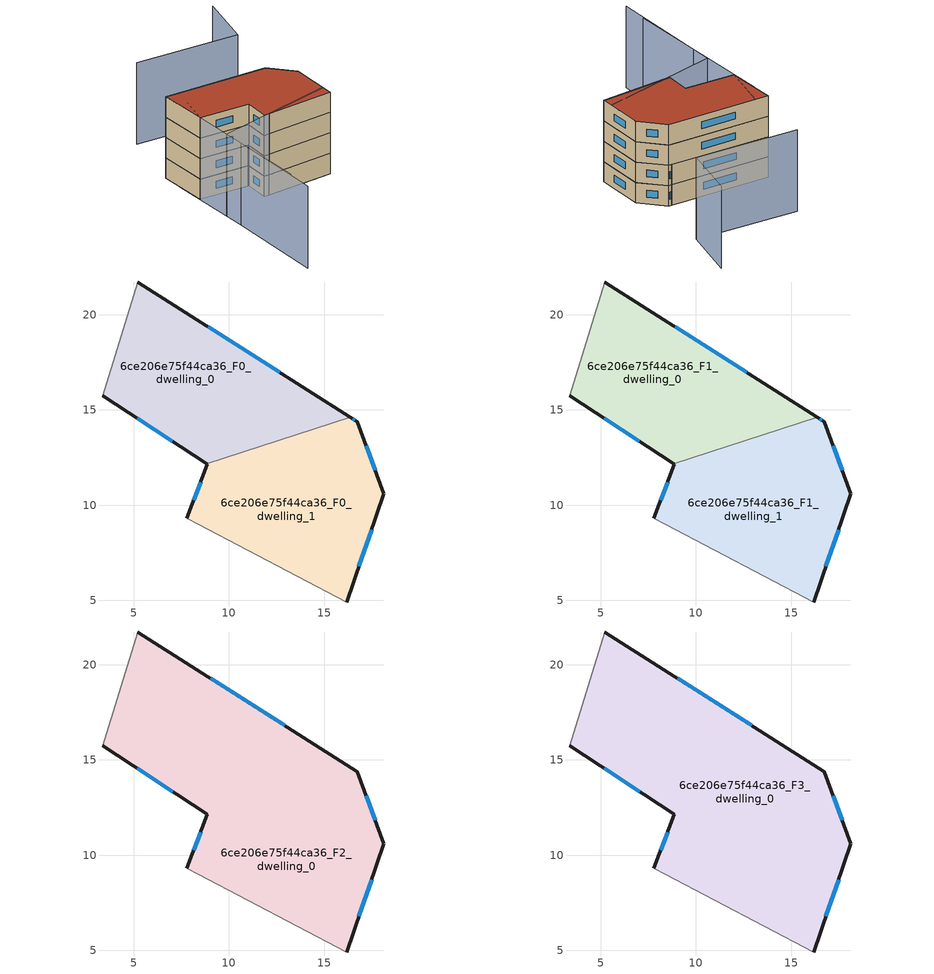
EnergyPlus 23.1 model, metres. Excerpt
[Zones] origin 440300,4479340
6ce206e75f44ca36_F0_dwelling_0
 floor ground (EU_floor_Construction): 16.36,14.62 5.22,21.71 3.37,15.75 8.83,12.17 z0
 wall outside (EU_wall_Construction): 5.22,21.71 16.36,14.62 / 8.83,12.17 3.37,15.75 z0:3
 wall adiabatic (EU_wall_Construction): 3.37,15.75 5.22,21.71 z0:3
 wall to 6ce206e75f44ca36_F0_dwelling_1 (EU_wall_Construction): 16.36,14.62 8.83,12.17 z0:3
 window (EU_Window_Construction): 8.91,19.36 12.67,16.97 / 7.02,13.35 5.18,14.56 z0.99:2.01
6ce206e75f44ca36_F0_dwelling_1
 floor ground (EU_floor_Construction): 16.17,4.92 18.14,10.59 16.73,14.38 16.36,14.62 8.83,12.17 8.86,12.15 7.79,9.33 8.4,9 z0
 wall outside (EU_wall_Construction): 7.79,9.33 8.86,12.15 8.83,12.17 / 16.36,14.62 16.73,14.38 18.14,10.59 16.17,4.92 z0:3
 wall adiabatic (EU_wall_Construction): 16.17,4.92 8.4,9 7.79,9.33 z0:3
 window (EU_Window_Construction): 8.15,10.26 8.51,11.21 / 16.49,14.54 16.61,14.46 / 17.2,13.13 17.67,11.85 / 17.49,8.71 16.83,6.8 z0.99:2.01
6ce206e75f44ca36_F1_dwelling_0
 floor to 6ce206e75f44ca36_F0_dwelling_0 (EU_floor_Construction): 16.36,14.62 5.22,21.71 3.37,15.75 8.83,12.17 z3
 wall outside (EU_wall_Construction): 5.22,21.71 16.36,14.62 / 8.83,12.17 3.37,15.75 z3:6
 wall adiabatic (EU_wall_Construction): 3.37,15.75 5.22,21.71 z3:6
 wall to 6ce206e75f44ca36_F1_dwelling_1 (EU_wall_Construction): 16.36,14.62 8.83,12.17 z3:6
 window (EU_Window_Construction): 8.91,19.36 12.67,16.97 / 7.02,13.35 5.18,14.56 z3.99:5.01
6ce206e75f44ca36_F1_dwelling_1
 floor to 6ce206e75f44ca36_F0_dwelling_1 (EU_floor_Construction): 16.17,4.92 18.14,10.59 16.73,14.38 16.36,14.62 8.83,12.17 8.86,12.15 7.79,9.33 8.4,9 z3
 wall outside (EU_wall_Construction): 7.79,9.33 8.86,12.15 8.83,12.17 / 16.36,14.62 16.73,14.38 18.14,10.59 16.17,4.92 z3:6
 wall adiabatic (EU_wall_Construction): 16.17,4.92 8.4,9 7.79,9.33 z3:6
 window (EU_Window_Construction): 8.15,10.26 8.51,11.21 / 16.49,14.54 16.61,14.46 / 17.2,13.13 17.67,11.85 / 17.49,8.71 16.83,6.8 z3.99:5.01
6ce206e75f44ca36_F2_dwelling_0
 floor to 6ce206e75f44ca36_F1_dwelling_0 (EU_floor_Construction): 16.36,14.62 5.22,21.71 3.37,15.75 8.83,12.17 z6
 floor to 6ce206e75f44ca36_F1_dwelling_1 (EU_floor_Construction): 16.17,4.92 18.14,10.59 16.73,14.38 16.36,14.62 8.83,12.17 8.86,12.15 7.79,9.33 8.4,9 z6
 wall outside (EU_wall_Construction): 5.22,21.71 16.73,14.38 18.14,10.59 16.17,4.92 / 7.79,9.33 8.86,12.15 3.37,15.75 z6:9
 wall adiabatic (EU_wall_Construction): 16.17,4.92 8.4,9 7.79,9.33 / 3.37,15.75 5.22,21.71 z6:9
 window (EU_Window_Construction): 9.04,19.28 12.92,16.81 / 17.2,13.13 17.67,11.85 / 17.49,8.71 16.83,6.8 / 8.15,10.26 8.51,11.21 / 7.04,13.34 5.19,14.55 z6.99:8.01
6ce206e75f44ca36_F3_dwelling_0
 floor to 6ce206e75f44ca36_F2_dwelling_0 (EU_floor_Construction): 16.17,4.92 18.14,10.59 16.73,14.38 5.22,21.71 3.37,15.75 8.86,12.15 7.79,9.33 8.4,9 z9
 wall outside (EU_wall_Construction): 5.22,21.71 16.73,14.38 18.14,10.59 16.17,4.92 / 7.79,9.33 8.86,12.15 3.37,15.75 z9:12
 wall adiabatic (EU_wall_Construction): 16.17,4.92 8.4,9 7.79,9.33 / 3.37,15.75 5.22,21.71 z9:12
 window (EU_Window_Construction): 9.04,19.28 12.92,16.81 / 17.2,13.13 17.67,11.85 / 17.49,8.71 16.83,6.8 / 8.15,10.26 8.51,11.21 / 7.04,13.34 5.19,14.55 z9.99:11.01
 roof outside (EU_roof_Construction): 16.73,14.38 18.14,10.59 16.17,4.92 8.4,9 7.79,9.33 8.86,12.15 3.37,15.75 5.22,21.71 z12
shading: -2.85,-3.01 1.99,11.19 / 1.99,11.19 16.61,6.2 / 4.5,19.36 -1.57,0.07 / 6.7,20.72 3.37,15.75 / 25.05,26.69 21.23,20.9 / 21.23,20.9 9.77,28.45 z0:12
[Building]
EU S2 Campaign: North Axis=0; Terrain=City; Solar Distribution=FullExterior
[Site:Location]
Madrid: Latitude=40.5; Longitude=-3.5; Time Zone=1; Elevation=609
[SizingPeriod:WeatherFileDays]
AnnualSizingPeriod: Begin Month=1; Begin Day of Month=1; End Month=12; End Day of Month=31; Day of Week for Start Day=Monday; Use Weather File Daylight Saving Period=No; Use Weather File Rain and Snow Indicators=No
[MATERIAL]
EU_InternalMass_Material: Roughness=MediumRough; Thickness=0.1; Conductivity=1; Density=1800; Specific Heat=900; Thermal Absorptance=0.9; Solar Absorptance=0.7; Visible Absorptance=0.7
[MATERIAL:NOMASS] Roughness=MediumRough; Thermal Absorptance=0.9; Solar Absorptance=0.7; Visible Absorptance=0.7
Name | Thermal Resistance
EU_wall_NoMass | 0.609216
EU_roof_NoMass | 0.513268
EU_floor_NoMass | 0.568163
[WINDOWMATERIAL:SIMPLEGLAZINGSYSTEM]
EU_Window_SimpleGlazing: UFactor=5.50606; Solar Heat Gain Coefficient=0.85; Visible Transmittance=0.85
[CONSTRUCTION]
EU_wall_Construction: EU_wall_NoMass
EU_roof_Construction: EU_roof_NoMass
EU_floor_Construction: EU_floor_NoMass
EU_InternalMass_Construction: EU_InternalMass_Material
EU_Window_Construction: EU_Window_SimpleGlazing
[ZONE] Type=1; Multiplier=1; Ceiling Height=autocalculate; Floor Area=autocalculate; Part of Total Floor Area=Yes
Name | Volume
6ce206e75f44ca36_F0_dwelling_0 | 179.973
6ce206e75f44ca36_F1_dwelling_0 | 179.974
6ce206e75f44ca36_F2_dwelling_0 | 359.958
6ce206e75f44ca36_F3_dwelling_0 | 359.966
6ce206e75f44ca36_F0_dwelling_1; 6ce206e75f44ca36_F1_dwelling_1 | 179.986
[INTERNALMASS] Construction=EU_InternalMass_Construction
Name | Zone or ZoneList | Surface Area
6ce206e75f44ca36_F0_dwelling_0_EU_InternalMass | 6ce206e75f44ca36_F0_dwelling_0 | 59.9936
6ce206e75f44ca36_F0_dwelling_1_EU_InternalMass | 6ce206e75f44ca36_F0_dwelling_1 | 59.9964
6ce206e75f44ca36_F1_dwelling_0_EU_InternalMass | 6ce206e75f44ca36_F1_dwelling_0 | 59.9936
6ce206e75f44ca36_F1_dwelling_1_EU_InternalMass | 6ce206e75f44ca36_F1_dwelling_1 | 59.9964
6ce206e75f44ca36_F2_dwelling_0_EU_InternalMass | 6ce206e75f44ca36_F2_dwelling_0 | 119.989
6ce206e75f44ca36_F3_dwelling_0_EU_InternalMass | 6ce206e75f44ca36_F3_dwelling_0 | 119.989
[OTHEREQUIPMENT] Fuel Type=Electricity; Design Level Calculation Method=Watts/Area; Power per Zone Floor Area=1; Fraction Latent=0; Fraction Radiant=0; Fraction Lost=0; Carbon Dioxide Generation Rate=0; EndUse Subcategory=EU_Step8_InternalGains
Name | Zone or ZoneList or Space or SpaceList | Schedule
EU_Step8_InternalGain_6ce206e75f44ca36_F0_dwelling_0_f000 | 6ce206e75f44ca36_F0_dwelling_0 | EU_Step8_GainSchedule_6ce206e75f44ca36_F0_dwelling_0_f000
EU_Step8_InternalGain_6ce206e75f44ca36_F0_dwelling_1_f000 | 6ce206e75f44ca36_F0_dwelling_1 | EU_Step8_GainSchedule_6ce206e75f44ca36_F0_dwelling_1_f000
EU_Step8_InternalGain_6ce206e75f44ca36_F1_dwelling_0_f000 | 6ce206e75f44ca36_F1_dwelling_0 | EU_Step8_GainSchedule_6ce206e75f44ca36_F1_dwelling_0_f000
EU_Step8_InternalGain_6ce206e75f44ca36_F1_dwelling_1_f000 | 6ce206e75f44ca36_F1_dwelling_1 | EU_Step8_GainSchedule_6ce206e75f44ca36_F1_dwelling_1_f000
EU_Step8_InternalGain_6ce206e75f44ca36_F2_dwelling_0_f000 | 6ce206e75f44ca36_F2_dwelling_0 | EU_Step8_GainSchedule_6ce206e75f44ca36_F2_dwelling_0_f000
EU_Step8_InternalGain_6ce206e75f44ca36_F3_dwelling_0_f000 | 6ce206e75f44ca36_F3_dwelling_0 | EU_Step8_GainSchedule_6ce206e75f44ca36_F3_dwelling_0_f000
[ZONEVENTILATION:DESIGNFLOWRATE] Schedule=EU_AlwaysOn; Design Flow Rate Calculation Method=AirChanges/Hour; Air Changes per Hour=0.752966; Ventilation Type=Natural; Fan Pressure Rise=0; Fan Total Efficiency=1; Constant Term Coefficient=1; Temperature Term Coefficient=0; Velocity Term Coefficient=0; Velocity Squared Term Coefficient=0; Minimum Indoor Temperature=-100; Maximum Indoor Temperature=100; Delta Temperature=-100; Minimum Outdoor Temperature=-100; Maximum Outdoor Temperature=100; Maximum Wind Speed=40
Name | Zone or ZoneList or Space or SpaceList
EU_ConstantAir_6ce206e75f44ca36_F0_dwelling_0 | 6ce206e75f44ca36_F0_dwelling_0
EU_ConstantAir_6ce206e75f44ca36_F0_dwelling_1 | 6ce206e75f44ca36_F0_dwelling_1
EU_ConstantAir_6ce206e75f44ca36_F1_dwelling_0 | 6ce206e75f44ca36_F1_dwelling_0
EU_ConstantAir_6ce206e75f44ca36_F1_dwelling_1 | 6ce206e75f44ca36_F1_dwelling_1
EU_ConstantAir_6ce206e75f44ca36_F2_dwelling_0 | 6ce206e75f44ca36_F2_dwelling_0
EU_ConstantAir_6ce206e75f44ca36_F3_dwelling_0 | 6ce206e75f44ca36_F3_dwelling_0
[HVACTEMPLATE:THERMOSTAT] Constant Heating Setpoint=20; Constant Cooling Setpoint=50
EU_HeatOnly_6ce206e75f44ca36_F0_dwelling_0; EU_HeatOnly_6ce206e75f44ca36_F0_dwelling_1; EU_HeatOnly_6ce206e75f44ca36_F1_dwelling_0; EU_HeatOnly_6ce206e75f44ca36_F1_dwelling_1; EU_HeatOnly_6ce206e75f44ca36_F2_dwelling_0; EU_HeatOnly_6ce206e75f44ca36_F3_dwelling_0
[HVACTEMPLATE:ZONE:IDEALLOADSAIRSYSTEM] System Availability Schedule=EU_AlwaysOn; Maximum Heating Supply Air Temperature=50; Minimum Cooling Supply Air Temperature=13; Maximum Heating Supply Air Humidity Ratio=0.0156; Minimum Cooling Supply Air Humidity Ratio=0.0077; Heating Limit=NoLimit; Cooling Limit=NoLimit; Heating Availability Schedule=EU_AlwaysOn; Cooling Availability Schedule=EU_CoolingOff; Dehumidification Control Type=ConstantSensibleHeatRatio; Cooling Sensible Heat Ratio=0.7; Dehumidification Setpoint=60; Humidification Control Type=None; Humidification Setpoint=30; Outdoor Air Method=None; Outdoor Air Flow Rate per Person=0.00944; Outdoor Air Flow Rate per Zone Floor Area=0; Outdoor Air Flow Rate per Zone=0; Demand Controlled Ventilation Type=None; Outdoor Air Economizer Type=NoEconomizer; Heat Recovery Type=None; Sensible Heat Recovery Effectiveness=0.7; Latent Heat Recovery Effectiveness=0.65
Name | Template Thermostat
6ce206e75f44ca36_F0_dwelling_0 | EU_HeatOnly_6ce206e75f44ca36_F0_dwelling_0
6ce206e75f44ca36_F0_dwelling_1 | EU_HeatOnly_6ce206e75f44ca36_F0_dwelling_1
6ce206e75f44ca36_F1_dwelling_0 | EU_HeatOnly_6ce206e75f44ca36_F1_dwelling_0
6ce206e75f44ca36_F1_dwelling_1 | EU_HeatOnly_6ce206e75f44ca36_F1_dwelling_1
6ce206e75f44ca36_F2_dwelling_0 | EU_HeatOnly_6ce206e75f44ca36_F2_dwelling_0
6ce206e75f44ca36_F3_dwelling_0 | EU_HeatOnly_6ce206e75f44ca36_F3_dwelling_0
[SIZING:ZONE] Zone Cooling Design Supply Air Temperature Input Method=SupplyAirTemperature; Zone Cooling Design Supply Air Temperature=13; Zone Heating Design Supply Air Temperature Input Method=SupplyAirTemperature; Zone Heating Design Supply Air Temperature=50; Zone Cooling Design Supply Air Humidity Ratio=0.008; Zone Heating Design Supply Air Humidity Ratio=0.008; Cooling Design Air Flow Method=DesignDay; Cooling Design Air Flow Rate=0; Cooling Minimum Air Flow per Zone Floor Area=0.000762; Cooling Minimum Air Flow=0; Cooling Minimum Air Flow Fraction=0.2; Heating Design Air Flow Method=DesignDay; Heating Design Air Flow Rate=0; Heating Maximum Air Flow per Zone Floor Area=0.002032; Heating Maximum Air Flow=0.141576; Heating Maximum Air Flow Fraction=0.3; Account for Dedicated Outdoor Air System=No; Dedicated Outdoor Air System Control Strategy=NeutralSupplyAir; Dedicated Outdoor Air Low Setpoint Temperature for Design=autosize; Dedicated Outdoor Air High Setpoint Temperature for Design=autosize; Zone Load Sizing Method=Sensible Load Only No Latent Load; Zone Latent Cooling Design Supply Air Humidity Ratio Input Method=HumidityRatioDifference; Zone Cooling Design Supply Air Humidity Ratio Difference=0.005; Zone Latent Heating Design Supply Air Humidity Ratio Input Method=HumidityRatioDifference; Zone Humidification Design Supply Air Humidity Ratio Difference=0.005
6ce206e75f44ca36_F0_dwelling_0; 6ce206e75f44ca36_F0_dwelling_1; 6ce206e75f44ca36_F1_dwelling_0; 6ce206e75f44ca36_F1_dwelling_1; 6ce206e75f44ca36_F2_dwelling_0; 6ce206e75f44ca36_F3_dwelling_0
[SCHEDULE:CONSTANT]
Name | Hourly Value
EU_AlwaysOn | 1
EU_CoolingOff | 0
[SCHEDULE:FILE] Column Number=1; Rows to Skip at Top=0; Number of Hours of Data=8760; Column Separator=Comma; Interpolate to Timestep=No; Minutes per Item=60; Adjust Schedule for Daylight Savings=Yes
Name | File
EU_Step8_GainSchedule_6ce206e75f44ca36_F0_dwelling_0_f000 | ../../schedules/6ce206e75f44ca36/6ce206e75f44ca36_F0_dwelling_0_f000_gain.csv
EU_Step8_GainSchedule_6ce206e75f44ca36_F0_dwelling_1_f000 | ../../schedules/6ce206e75f44ca36/6ce206e75f44ca36_F0_dwelling_1_f000_gain.csv
EU_Step8_GainSchedule_6ce206e75f44ca36_F1_dwelling_0_f000 | ../../schedules/6ce206e75f44ca36/6ce206e75f44ca36_F1_dwelling_0_f000_gain.csv
EU_Step8_GainSchedule_6ce206e75f44ca36_F1_dwelling_1_f000 | ../../schedules/6ce206e75f44ca36/6ce206e75f44ca36_F1_dwelling_1_f000_gain.csv
EU_Step8_GainSchedule_6ce206e75f44ca36_F2_dwelling_0_f000 | ../../schedules/6ce206e75f44ca36/6ce206e75f44ca36_F2_dwelling_0_f000_gain.csv
EU_Step8_GainSchedule_6ce206e75f44ca36_F3_dwelling_0_f000 | ../../schedules/6ce206e75f44ca36/6ce206e75f44ca36_F3_dwelling_0_f000_gain.csv
